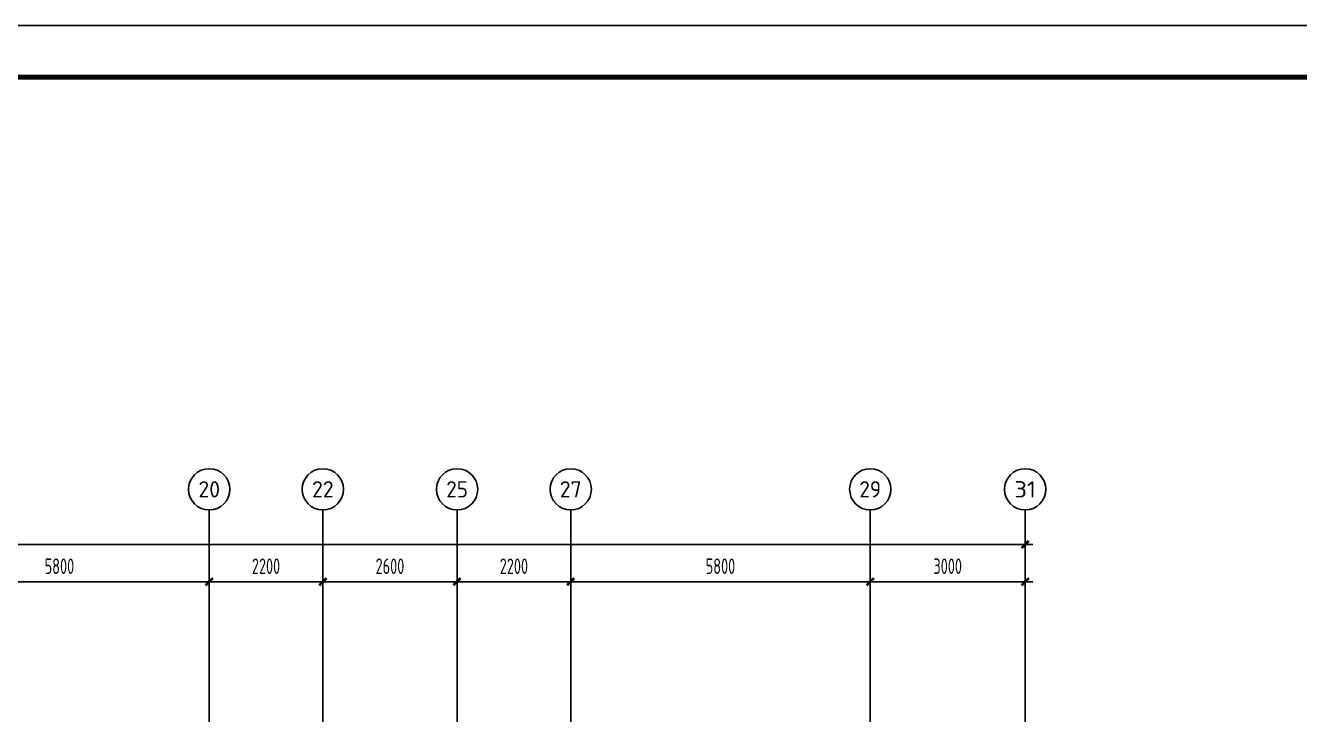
# Model space of a CAD drawing. Extents: x 627893 to 789462, y -407363 to 145317.
# Drawn here: x 704716 to 729386, y -361305 to -347963 of the extents above; entities that cross this region are included whole.
import ezdxf
from ezdxf.enums import TextEntityAlignment as Align

# ---------------------------------------------------------------- set-up
doc = ezdxf.new("R2010")
doc.units = 0
doc.header["$LTSCALE"] = 100
doc.layers.get('0').update_dxf_attribs({"linetype": 'CONTINUOUS'})
for name, color, linetype in [('AXIS', 3, 'CONTINUOUS'), ('AXIS_TEXT', 7, 'CONTINUOUS'), ('dote', 253, 'CONTINUOUS'), ('图框', 254, 'CONTINUOUS')]:
    doc.layers.add(name, color=color, linetype=linetype)
doc.styles.add('_TCH_AXIS', font='tssdeng.shx', dxfattribs={"width": 0.7, "bigfont": 'tssdchn.shx'})
doc.styles.add('COMPLEX', font='tssdeng.shx', dxfattribs={"width": 0.7, "bigfont": 'tssdchn.shx'})
doc.styles.add('dim_font', font='tssdeng.shx', dxfattribs={"width": 0.7, "bigfont": 'tssdchn.shx'})
doc.dimstyles.new('DIMN', dxfattribs={"dimtxt": 300, "dimasz": 1, "dimexe": 250, "dimexo": 300, "dimgap": 150, "dimtad": 1, "dimdec": 0, "dimzin": 0, "dimdsep": 46, "dimtxsty": 'dim_font', "dimblk": '_DIMX', "dimcen": 0.09, "dimclrt": 7, "dimadec": 0, "dimazin": 0, "dimtfac": 1, "dimtdec": 0, "dimtix": 1, "dimtmove": 2, "dimatfit": 3, "dimldrblk": '_DIMX', "dimfxl": 250, "dimtolj": 1, "dimtzin": 0, "dimarcsym": 0})

# ---------------------------------------------------------------- blocks, each defined once
blk = doc.blocks.new('_AXISO')
blk.add_circle((0, 0), 0.5)
at = {"layer": 'AXIS_TEXT', "style": 'COMPLEX', "width": 1.041667}
blk.add_attdef('A', text='', height=0.56, dxfattribs=at).set_placement((-0.25, -0.28), (0.25, -0.28), align=Align.FIT)
blk = doc.blocks.new('_DIMX')
blk.add_line((-150, 0), (150, 0))
at = {"const_width": 50}
blk.add_lwpolyline([(-70, -70), (70, 70)], dxfattribs=at)
blk = doc.blocks.new('A$C35F87531')
at = {"layer": '图框'}
blk.add_lwpolyline([(0, 0), (0, 59400), (84100, 59400), (84100, 0)], close=True, dxfattribs=at)
at = {"layer": '图框', "const_width": 100}
blk.add_lwpolyline([(2500, 1000), (83100, 1000), (83100, 58400), (2500, 58400)], close=True, dxfattribs=at)

msp = doc.modelspace()

# ---------------------------------------------------------------- linework, layer by layer
at = {"layer": 'AXIS'}
for p, q in [((708274, -360131.4), (708274, -357344.6)), ((710474, -360131.4), (710474, -357344.6)), ((713074, -360131.4), (713074, -357344.6)), ((715274, -360131.4), (715274, -357344.6)), ((721074, -360131.4), (721074, -357344.6)), ((724074, -360131.4), (724074, -357344.6))]:
    msp.add_line(p, q, dxfattribs=at)
at = {"layer": 'dote'}
for p, q in [((708274, -360131.4), (708274, -370332.4)), ((710474, -360131.4), (710474, -370332.4)), ((713074, -360131.4), (713074, -370332.4)), ((715274, -360131.4), (715274, -370332.4)), ((721074, -360131.4), (721074, -370332.4)), ((724074, -360131.4), (724074, -380232.4))]:
    msp.add_line(p, q, dxfattribs=at)

# ---------------------------------------------------------------- block references
at = {"layer": 'AXIS'}
ref = msp.add_blockref('_AXISO', (708274, -356944.6), dxfattribs=dict(at, xscale=800, yscale=800, zscale=800))
ref.add_attrib('A', '20', dxfattribs={"layer": 'AXIS_TEXT', "height": 315.75, "style": '_TCH_AXIS', "width": 1.019608}).set_placement((708063.5, -357102.5), (708484.5, -357102.5), align=Align.FIT)
ref = msp.add_blockref('_AXISO', (710474, -356944.6), dxfattribs=dict(at, xscale=800, yscale=800, zscale=800))
ref.add_attrib('A', '22', dxfattribs={"layer": 'AXIS_TEXT', "height": 315.75, "style": '_TCH_AXIS', "width": 1.019608}).set_placement((710263.5, -357102.5), (710684.5, -357102.5), align=Align.FIT)
ref = msp.add_blockref('_AXISO', (713074, -356944.6), dxfattribs=dict(at, xscale=800, yscale=800, zscale=800))
ref.add_attrib('A', '25', dxfattribs={"layer": 'AXIS_TEXT', "height": 315.75, "style": '_TCH_AXIS', "width": 1.019608}).set_placement((712863.5, -357102.5), (713284.5, -357102.5), align=Align.FIT)
ref = msp.add_blockref('_AXISO', (715274, -356944.6), dxfattribs=dict(at, xscale=800, yscale=800, zscale=800))
ref.add_attrib('A', '27', dxfattribs={"layer": 'AXIS_TEXT', "height": 315.75, "style": '_TCH_AXIS', "width": 1.019608}).set_placement((715063.5, -357102.5), (715484.5, -357102.5), align=Align.FIT)
ref = msp.add_blockref('_AXISO', (721074, -356944.6), dxfattribs=dict(at, xscale=800, yscale=800, zscale=800))
ref.add_attrib('A', '29', dxfattribs={"layer": 'AXIS_TEXT', "height": 315.75, "style": '_TCH_AXIS', "width": 1.050505}).set_placement((720863.5, -357102.5), (721284.5, -357102.5), align=Align.FIT)
ref = msp.add_blockref('_AXISO', (724074, -356944.6), dxfattribs=dict(at, xscale=800, yscale=800, zscale=800))
ref.add_attrib('A', '31', dxfattribs={"layer": 'AXIS_TEXT', "height": 315.75, "style": '_TCH_AXIS', "width": 1.386667}).set_placement((723863.5, -357102.5), (724284.5, -357102.5), align=Align.FIT)
at = {"layer": '图框'}
msp.add_blockref('A$C35F87531', (657905.8, -407363.4), dxfattribs=at)

# ---------------------------------------------------------------- dimensions: what is measured, and where the dimension line sits
at = {"layer": 'AXIS'}
for base, p1, p2 in [((724074, -358012.9), (674274, -360131.4), (724074, -360131.4)), ((708274, -358733.5), (702474, -360131.4), (708274, -360131.4)), ((710474, -358733.5), (708274, -360131.4), (710474, -360131.4)), ((713074, -358733.5), (710474, -360131.4), (713074, -360131.4)), ((715274, -358733.5), (713074, -360131.4), (715274, -360131.4)), ((721074, -358733.5), (715274, -360131.4), (721074, -360131.4)), ((724074, -358733.5), (721074, -360131.4), (724074, -360131.4))]:
    msp.add_linear_dim(base=base, p1=p1, p2=p2, dimstyle='DIMN', dxfattribs=at).render()

doc.saveas('drawing.dxf')
